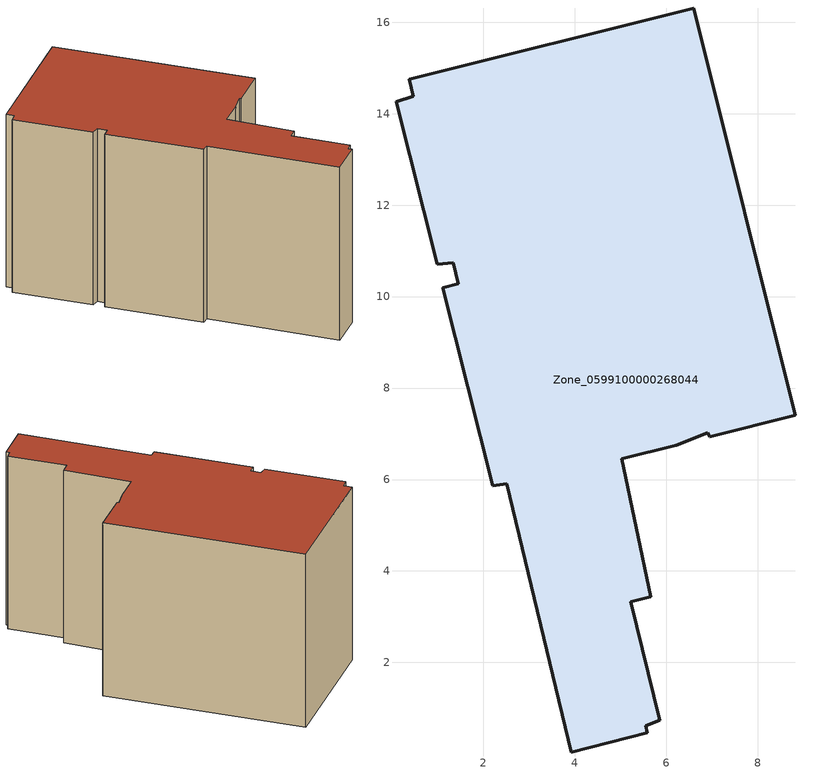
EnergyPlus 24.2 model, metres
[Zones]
Zone_0599100000268044
 floor ground (C_G): 3.93,0.04 2.51,5.91 2.21,5.86 1.12,10.2 1.46,10.28 1.35,10.74 0.99,10.7 0.1,14.26 0.47,14.38 0.38,14.75 6.6,16.31 8.82,7.4 6.96,6.94 6.91,7.02 6.22,6.75 5.03,6.46 5.67,3.44 5.23,3.32 5.86,0.73 5.56,0.62 5.58,0.46 z0
 wall outside (C_F): 5.67,3.44 5.03,6.46 6.22,6.75 6.91,7.02 6.96,6.94 8.82,7.4 6.6,16.31 0.38,14.75 0.47,14.38 0.1,14.26 0.99,10.7 1.35,10.74 1.46,10.28 1.12,10.2 2.21,5.86 2.51,5.91 3.93,0.04 5.58,0.46 5.56,0.62 5.86,0.73 5.23,3.32 5.67,3.44 z0:8.43
 roof outside (C_R): 2.51,5.91 3.93,0.04 5.58,0.46 5.56,0.62 5.86,0.73 5.23,3.32 5.67,3.44 5.03,6.46 6.22,6.75 6.91,7.02 6.96,6.94 8.82,7.4 6.6,16.31 0.38,14.75 0.47,14.38 0.1,14.26 0.99,10.7 1.35,10.74 1.46,10.28 1.12,10.2 2.21,5.86 z8.43
[BUILDING]
Pand.0599100000268044: North Axis=0; Terrain=City; Loads Convergence Tolerance Value=0.04; Temperature Convergence Tolerance Value=0.4; Solar Distribution=FullExterior; Maximum Number of Warmup Days=25; Minimum Number of Warmup Days=1
[Site:Location]
Rotterdam.The.Hague.AP_ZH_NLD Design_Conditions: Latitude=51.96; Longitude=4.45; Time Zone=1; Elevation=-4.5
[SITE:GROUNDTEMPERATURE:BUILDINGSURFACE]
18, 18, 18, 18, 18, 18, 18, 18, 18, 18, 18, 18
[MATERIAL] Thermal Absorptance=0.9; Solar Absorptance=0.7; Visible Absorptance=0.7
Name | Roughness | Thickness | Conductivity | Density | Specific Heat
G.TC.1965-1974 | MediumSmooth | 0.15 | 0.882353 | 540 | 1210
F.TC.1965-1974 | Rough | 0.3 | 0.697674 | 1920 | 840
R.TC.1965-1974 | MediumRough | 0.2 | 0.232558 | 1500 | 1000
[CONSTRUCTION]
C_G: G.TC.1965-1974
C_F: F.TC.1965-1974
C_R: R.TC.1965-1974
[ZONE]
Zone_0599100000268044: Type=1; Multiplier=1; Ceiling Height=Autocalculate; Volume=Autocalculate; Floor Area=autocalculate; Part of Total Floor Area=Yes
[ZONEINFILTRATION:DESIGNFLOWRATE]
Infil_Zone_0599100000268044: Zone or ZoneList or Space or SpaceList=Zone_0599100000268044; Schedule=AlwaysOn; Design Flow Rate Calculation Method=Flow/Area; Flow Rate per Floor Area=0.003; Constant Term Coefficient=1; Temperature Term Coefficient=0; Velocity Term Coefficient=0; Velocity Squared Term Coefficient=0
[HVACTEMPLATE:ZONE:IDEALLOADSAIRSYSTEM]
Zone_0599100000268044: Maximum Heating Supply Air Temperature=50; Minimum Cooling Supply Air Temperature=13; Maximum Heating Supply Air Humidity Ratio=0.0156; Minimum Cooling Supply Air Humidity Ratio=0.0077; Heating Limit=NoLimit; Cooling Limit=NoLimit; Dehumidification Control Type=ConstantSensibleHeatRatio; Cooling Sensible Heat Ratio=0.7; Dehumidification Setpoint=60; Humidification Control Type=None; Humidification Setpoint=30; Outdoor Air Method=None; Outdoor Air Flow Rate per Person=0.00944; Outdoor Air Flow Rate per Zone Floor Area=0; Outdoor Air Flow Rate per Zone=0; Demand Controlled Ventilation Type=None; Outdoor Air Economizer Type=NoEconomizer; Heat Recovery Type=None; Sensible Heat Recovery Effectiveness=0.7; Latent Heat Recovery Effectiveness=0.65
[ZONECONTROL:THERMOSTAT]
ThermostatControl_Zone_0599100000268044: Zone or ZoneList=Zone_0599100000268044; Control Type Schedule=DualSetpointControlType; Control 1=Thermostat_Zone_0599100000268044; Temperature Difference Between Cutout And Setpoint=0
[THERMOSTATSETPOINT:DUALSETPOINT]
Thermostat_Zone_0599100000268044: Heating Setpoint Temperature Schedule=HeatingSetpoint_Zone_0599100000268044; Cooling Setpoint Temperature Schedule=CoolingSetpoint_Zone_0599100000268044
[SCHEDULE:COMPACT]
HeatingSetpoint_Zone_0599100000268044: Through: 12/31, For: AllDays, Until: 24:00, 21
CoolingSetpoint_Zone_0599100000268044: Through: 12/31, For: AllDays, Until: 24:00, 24
DualSetpointControlType: Through: 12/31, For: AllDays, Until: 24:00, 4
AlwaysOn: Through: 12/31, For: AllDays, Until: 24:00, 1
